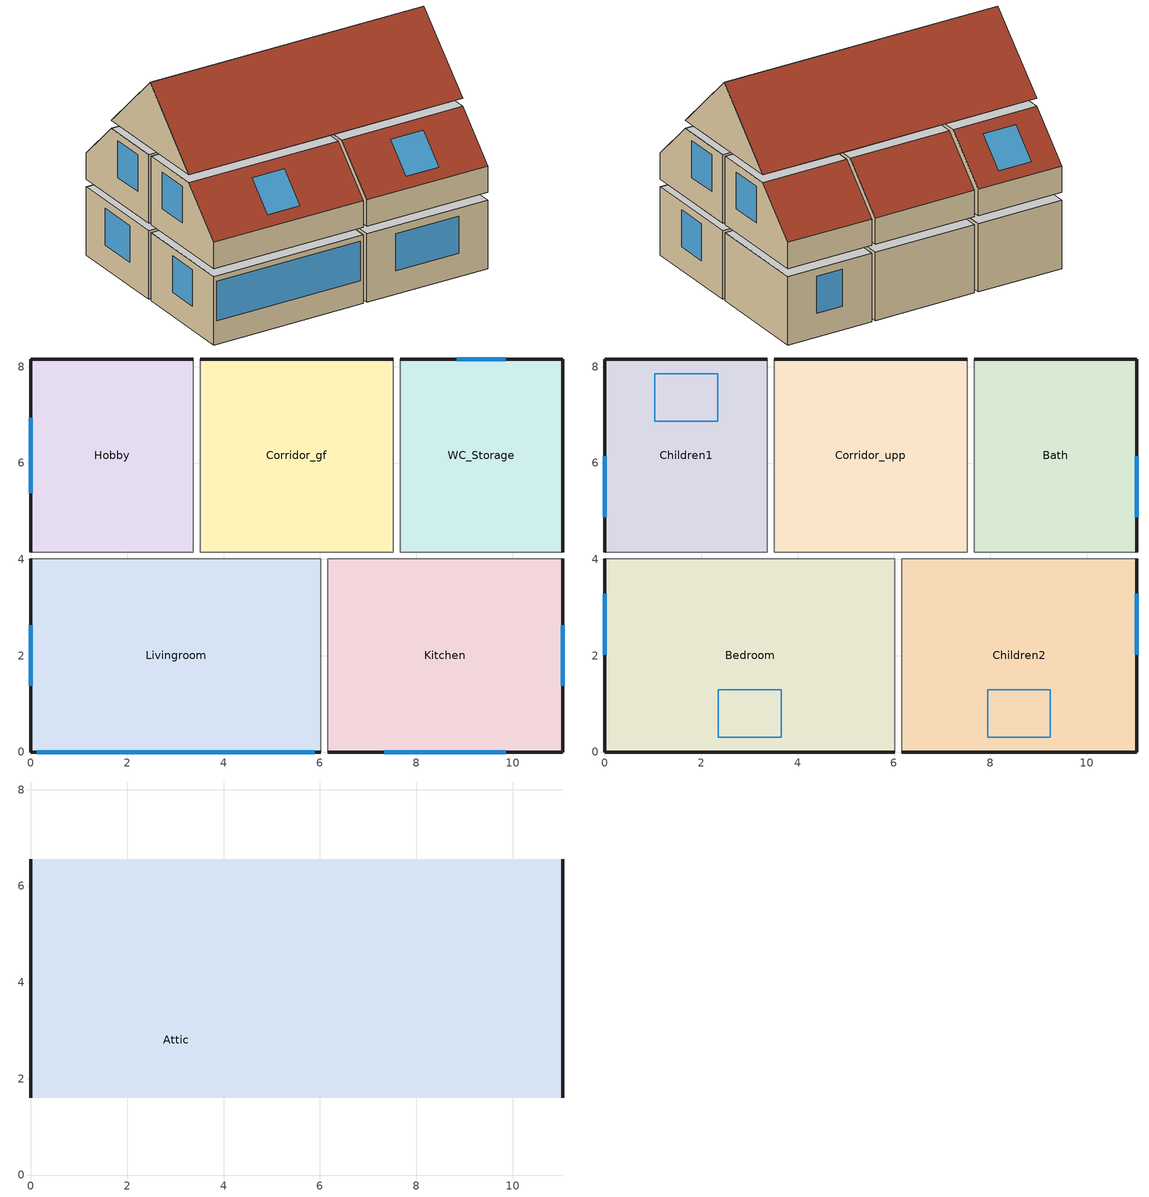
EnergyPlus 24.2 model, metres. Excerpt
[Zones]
Livingroom
 floor ground (Livingroom_floor): 0,4.01 6.01,4.01 6.01,0 0,0 z0
 wall outside (Livingroom_outside_wall2): 0,4.01 0,0 z0:2.6
 wall outside (Livingroom_outside_wall1): 0,0 6.01,0 z0:2.6
 wall to Kitchen (Livingroom_inside_wall2): 6.01,0 6.01,4.01 z0:2.6
 wall to Hobby (Livingroom_inside_wall1a): 3.37,4.01 0,4.01 z0:2.6
 wall to Corridor_gf (Livingroom_inside_wall1b): 6.01,4.01 3.52,4.01 z0:2.6
 wall adiabatic (Livingroom_inside_wall1a): 3.52,4.01 3.37,4.01 z0:2.6
 window (Glazing_U2.500_SHGC0.640): 0,2.64 0,1.37 z0.9:2.3; 0.12,0 5.9,0 z0.9:2.39
Kitchen
 floor ground (Kitchen_floor): 6.16,4.01 11.04,4.01 11.04,0 6.16,0 z0
 wall outside (Kitchen_outside_wall2): 11.04,0 11.04,4.01 z0:2.6
 wall outside (Kitchen_outside_wall1): 6.16,0 11.04,0 z0:2.6
 wall to Corridor_gf (Kitchen_inside_wall1b): 7.52,4.01 6.16,4.01 z0:2.6
 wall to WC_Storage (Kitchen_inside_wall1a): 11.04,4.01 7.66,4.01 z0:2.6
 wall adiabatic (Kitchen_inside_wall1a): 7.66,4.01 7.52,4.01 z0:2.6
 window (Glazing_U2.500_SHGC0.640): 11.04,1.37 11.04,2.64 / 7.33,0 9.86,0 z0.9:2.3
Hobby
 floor ground (Hobby_floor): 0,8.16 3.37,8.16 3.37,4.15 0,4.15 z0
 wall outside (Hobby_outside_wall2): 0,8.16 0,4.15 z0:2.6
 wall outside (Hobby_outside_wall1): 3.37,8.16 0,8.16 z0:2.6
 wall to Corridor_gf (Hobby_inside_wall2): 3.37,4.15 3.37,8.16 z0:2.6
 window (Glazing_U2.500_SHGC0.640): 0,6.94 0,5.37 z0.9:2.3
Corridor_gf
 floor ground (Corridor_gf_floor): 3.52,8.16 7.52,8.16 7.52,4.15 3.52,4.15 z0
 wall outside (Corridor_gf_outside_wall1): 7.52,8.16 3.52,8.16 z0:2.6
 wall to WC_Storage (Corridor_gf_inside_wall3): 7.52,4.15 7.52,8.16 z0:2.6
 wall adiabatic (Corridor_gf_inside_wall2a): 6.01,4.15 6.16,4.15 z0:2.6
WC_Storage
 floor ground (WC_Storage_floor): 7.66,8.16 11.04,8.16 11.04,4.15 7.66,4.15 z0
 wall outside (WC_Storage_outside_wall2): 11.04,4.15 11.04,8.16 z0:2.6
 wall outside (WC_Storage_outside_wall1): 11.04,8.16 7.66,8.16 z0:2.6
 window (Glazing_U2.500_SHGC0.640): 9.86,8.16 8.84,8.16 z0.9:2.3
Bedroom
 floor to Livingroom (Bedroom_floor): 0,4.01 6.01,4.01 6.01,0 0,0 z2.9
 wall outside (Bedroom_outside_wall2): 0,0,3.9 0,1.6,5.5 0,4.01,5.5 0,4.01,2.9 0,0,2.9
 wall outside (Bedroom_outside_wall1): 0,0 6.01,0 z2.9:3.9
 wall to Children2 (Bedroom_inside_wall2): 6.01,0,2.9 6.01,4.01,2.9 6.01,4.01,5.5 6.01,1.6,5.5 6.01,0,3.9
 wall to Children1 (Bedroom_inside_wall1a): 3.37,4.01 0,4.01 z2.9:5.5
 wall to Corridor_upp (Bedroom_inside_wall1b): 6.01,4.01 3.52,4.01 z2.9:5.5
 wall adiabatic (Bedroom_inside_wall1a): 3.52,4.01 3.37,4.01 z2.9:5.5
 window (Glazing_U2.500_SHGC0.640): 0,3.29 0,2.02 z3.8:5.2
 roof outside (Bedroom_roof): 0,0,3.9 6.01,0,3.9 6.01,1.6,5.5 0,1.6,5.5
 skylight (Glazing_U2.500_SHGC0.640): 2.36,0.3,4.2 3.66,0.3,4.2 3.66,1.3,5.2 2.36,1.3,5.2
Children2
 floor to Kitchen (Children2_floor): 6.16,4.01 11.04,4.01 11.04,0 6.16,0 z2.9
 wall outside (Children2_outside_wall2): 11.04,0,2.9 11.04,4.01,2.9 11.04,4.01,5.5 11.04,1.6,5.5 11.04,0,3.9
 wall outside (Children2_outside_wall1): 6.16,0 11.04,0 z2.9:3.9
 wall to Corridor_upp (Children2_inside_wall1b): 7.52,4.01 6.16,4.01 z2.9:5.5
 wall to Bath (Children2_inside_wall1a): 11.04,4.01 7.66,4.01 z2.9:5.5
 wall adiabatic (Children2_inside_wall1a): 7.66,4.01 7.52,4.01 z2.9:5.5
 window (Glazing_U2.500_SHGC0.640): 11.04,2.02 11.04,3.29 z3.8:5.2
 roof outside (Children2_roof): 6.16,0,3.9 11.04,0,3.9 11.04,1.6,5.5 6.16,1.6,5.5
 skylight (Glazing_U2.500_SHGC0.640): 7.95,0.3,4.2 9.25,0.3,4.2 9.25,1.3,5.2 7.95,1.3,5.2
Children1
 floor to Hobby (Children1_floor): 0,8.16 3.37,8.16 3.37,4.15 0,4.15 z2.9
 wall outside (Children1_outside_wall2): 0,4.15,5.5 0,6.56,5.5 0,8.16,3.9 0,8.16,2.9 0,4.15,2.9
 wall outside (Children1_outside_wall1): 3.37,8.16 0,8.16 z2.9:3.9
 wall to Corridor_upp (Children1_inside_wall2): 3.37,4.15,2.9 3.37,8.16,2.9 3.37,8.16,3.9 3.37,6.56,5.5 3.37,4.15,5.5
 window (Glazing_U2.500_SHGC0.640): 0,6.14 0,4.88 z3.8:5.2
 roof outside (Children1_roof): 0,6.56,5.5 3.37,6.56,5.5 3.37,8.16,3.9 0,8.16,3.9
 skylight (Glazing_U2.500_SHGC0.640): 1.04,6.87,5.2 2.34,6.87,5.2 2.34,7.86,4.2 1.04,7.86,4.2
Corridor_upp
 floor to Corridor_gf (Corridor_upp_floor): 3.52,8.16 7.52,8.16 7.52,4.15 3.52,4.15 z2.9
 wall outside (Corridor_upp_outside_wall1): 7.52,8.16 3.52,8.16 z2.9:3.9
 wall to Bath (Corridor_upp_inside_wall3): 7.52,4.15,2.9 7.52,8.16,2.9 7.52,8.16,3.9 7.52,6.56,5.5 7.52,4.15,5.5
 wall adiabatic (Corridor_upp_inside_wall2a): 6.01,4.15 6.16,4.15 z2.9:5.5
 roof outside (Corridor_upp_roof): 3.52,6.56,5.5 7.52,6.56,5.5 7.52,8.16,3.9 3.52,8.16,3.9
Bath
 floor to WC_Storage (Bath_floor): 7.66,8.16 11.04,8.16 11.04,4.15 7.66,4.15 z2.9
 wall outside (Bath_outside_wall2): 11.04,4.15,2.9 11.04,8.16,2.9 11.04,8.16,3.9 11.04,6.56,5.5 11.04,4.15,5.5
 wall outside (Bath_outside_wall1): 11.04,8.16 7.66,8.16 z2.9:3.9
 window (Glazing_U2.500_SHGC0.640): 11.04,4.88 11.04,6.14 z3.8:5.2
 roof outside (Bath_roof): 7.66,6.56,5.5 11.04,6.56,5.5 11.04,8.16,3.9 7.66,8.16,3.9
Attic
 floor to Bedroom (Attic_floorRoom1): 0,4.01 6.01,4.01 6.01,1.6 0,1.6 z5.8
 floor adiabatic (Attic_floorRoom1): 6.01,4.01 6.16,4.01 6.16,1.6 6.01,1.6 z5.8; 3.37,6.56 3.52,6.56 3.52,4.15 3.37,4.15 z5.8; 7.52,6.56 7.66,6.56 7.66,4.15 7.52,4.15 z5.8; 0,4.15 11.04,4.15 11.04,4.01 0,4.01 z5.8
 floor to Children2 (Attic_floorRoom5): 6.16,4.01 11.04,4.01 11.04,1.6 6.16,1.6 z5.8
 floor to Children1 (Attic_floorRoom2): 0,6.56 3.37,6.56 3.37,4.15 0,4.15 z5.8
 floor to Corridor_upp (Attic_floorRoom3): 3.52,6.56 7.52,6.56 7.52,4.15 3.52,4.15 z5.8
 floor to Bath (Attic_floorRoom4): 7.66,6.56 11.04,6.56 11.04,4.15 7.66,4.15 z5.8
 wall outside (Attic_outside_wall2): 0,4.08,8.28 0,6.56,5.8 0,1.6,5.8
 wall outside (Attic_outside_wall1): 11.04,1.6,5.8 11.04,6.56,5.8 11.04,4.08,8.28
 roof outside (Attic_roof2): 0,4.08,8.28 11.04,4.08,8.28 11.04,6.56,5.8 0,6.56,5.8
 roof outside (Attic_roof1): 0,1.6,5.8 11.04,1.6,5.8 11.04,4.08,8.28 0,4.08,8.28
[Building]
SingleFamilyHouse: 0, Suburbs, 0.04, 0.4, FullInteriorAndExterior, 25, 6
[Site:GroundTemperature:BuildingSurface]
13, 13, 13, 13, 13, 13, 13, 13, 13, 13, 13, 13
[Material]
exterior_plaster_1_50.0mm: MediumRough, 0.05, 1, 1800, 1000, 0.9, 0.5, 0.5
mineral_wool_120_lambda050_60.0mm: MediumRough, 0.06, 0.05, 120, 1030, 0.9, 0.5, 0.5
sand_lime_brick_1600_175.0mm: MediumRough, 0.175, 0.79, 1600, 1000, 0.9, 0.5, 0.5
gypsum_plaster_15.0mm: MediumRough, 0.015, 0.51, 1200, 1000, 0.9, 0.5, 0.5
sand_lime_brick_1600_115.0mm: MediumRough, 0.115, 0.79, 1600, 1000, 0.9, 0.5, 0.5
foam_glass_100_20.0mm: MediumRough, 0.02, 0.05, 100, 1000, 0.9, 0.5, 0.5
reinforced_concrete_250.0mm: MediumRough, 0.25, 2.3, 2300, 1000, 0.9, 0.5, 0.5
mineral_wool_120_lambda055_40.0mm: MediumRough, 0.04, 0.055, 120, 1030, 0.9, 0.5, 0.5
cement_screed_60.0mm: MediumRough, 0.06, 1.4, 2000, 1000, 0.9, 0.5, 0.5
reinforced_concrete_160.0mm: MediumRough, 0.16, 2.3, 2300, 1000, 0.9, 0.5, 0.5
chipboard_900_20.0mm: MediumRough, 0.02, 0.18, 900, 1700, 0.9, 0.5, 0.5
aixlib_wood_insulation_composite_lambda090_156_80.0mm: MediumRough, 0.08, 0.09, 156, 1366, 0.9, 0.5, 0.5
aixlib_wood_insulation_composite_lambda090_155_80.0mm: MediumRough, 0.08, 0.09, 155, 1367, 0.9, 0.5, 0.5
gypsum_board_12.5mm: MediumRough, 0.0125, 0.25, 800, 1000, 0.9, 0.5, 0.5
aixlib_wood_insulation_composite_lambda084_160_180.0mm: MediumRough, 0.18, 0.084, 160, 1358, 0.9, 0.5, 0.5
roof_tiles_including_battens_7.3mm: MediumRough, 0.00731, 0.75, 500, 840, 0.9, 0.5, 0.5
underlayment_membrane_0.5mm: MediumRough, 0.0005, 0.5, 700, 1000, 0.9, 0.5, 0.5
softwood_18.0mm: MediumRough, 0.018, 0.09, 400, 1500, 0.9, 0.5, 0.5
[WindowMaterial:SimpleGlazingSystem]
Glazing_U2.500_SHGC0.640: 2.5, 0.64, 0.64
[Construction]
Livingroom_outside_wall2; Livingroom_outside_wall1; Bedroom_outside_wall2; Bedroom_outside_wall1; Kitchen_outside_wall2; Kitchen_outside_wall1; Children2_outside_wall2; Children2_outside_wall1; Hobby_outside_wall2; Hobby_outside_wall1; Children1_outside_wall2; Children1_outside_wall1; Corridor_gf_outside_wall1; Corridor_upp_outside_wall1; WC_Storage_outside_wall2; WC_Storage_outside_wall1; Bath_outside_wall2; Bath_outside_wall1; Attic_outside_wall2; Attic_outside_wall1: exterior_plaster_1_50.0mm, mineral_wool_120_lambda050_60.0mm, sand_lime_brick_1600_175.0mm, gypsum_plaster_15.0mm
Glazing_U2.500_SHGC0.640: Glazing_U2.500_SHGC0.640
Livingroom_inside_wall2; Bedroom_inside_wall2; Hobby_inside_wall2; Children1_inside_wall2; Corridor_gf_inside_wall3; Corridor_upp_inside_wall3: gypsum_plaster_15.0mm, sand_lime_brick_1600_115.0mm, gypsum_plaster_15.0mm
Livingroom_floor; Kitchen_floor; Hobby_floor; Corridor_gf_floor; WC_Storage_floor: foam_glass_100_20.0mm, reinforced_concrete_250.0mm, mineral_wool_120_lambda055_40.0mm, cement_screed_60.0mm
Livingroom_inside_wall1a; Livingroom_inside_wall1b; Bedroom_inside_wall1a; Bedroom_inside_wall1b; Kitchen_inside_wall1b; Kitchen_inside_wall1a; Children2_inside_wall1b; Children2_inside_wall1a; Corridor_gf_inside_wall2a; Corridor_upp_inside_wall2a: gypsum_plaster_15.0mm, sand_lime_brick_1600_175.0mm, gypsum_plaster_15.0mm
Bedroom_floor; Children2_floor; Children1_floor; Corridor_upp_floor; Bath_floor: gypsum_plaster_15.0mm, reinforced_concrete_160.0mm, mineral_wool_120_lambda055_40.0mm, cement_screed_60.0mm
Bedroom_roof; Children2_roof; Children1_roof; Corridor_upp_roof; Bath_roof: aixlib_wood_insulation_composite_lambda084_160_180.0mm, gypsum_board_12.5mm, gypsum_plaster_15.0mm
Attic_floorRoom1; Attic_floorRoom5; Attic_floorRoom2; Attic_floorRoom3; Attic_floorRoom4: gypsum_plaster_15.0mm, gypsum_board_12.5mm, aixlib_wood_insulation_composite_lambda090_155_80.0mm, aixlib_wood_insulation_composite_lambda090_156_80.0mm, chipboard_900_20.0mm
Attic_roof2; Attic_roof1: roof_tiles_including_battens_7.3mm, underlayment_membrane_0.5mm, softwood_18.0mm
[Zone]
Livingroom; Bedroom; Kitchen; Children2; Hobby; Children1; Corridor_gf; Corridor_upp; WC_Storage; Bath: 0, 0, 0, 0, 1, 1, autocalculate, autocalculate, autocalculate, , , Yes
Attic: 0, 0, 0, 0, 1, 1, autocalculate, autocalculate, autocalculate, , , No
[ZoneInfiltration:DesignFlowRate]
Attic_air_change: Attic, AlwaysOn, AirChanges/Hour, , , , 2.5, 1, 0, 0, 0
[Schedule:Constant]
AlwaysOn: Fraction, 1
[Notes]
EnergyPlus model of SingleFamilyHouse, written by TEASER
